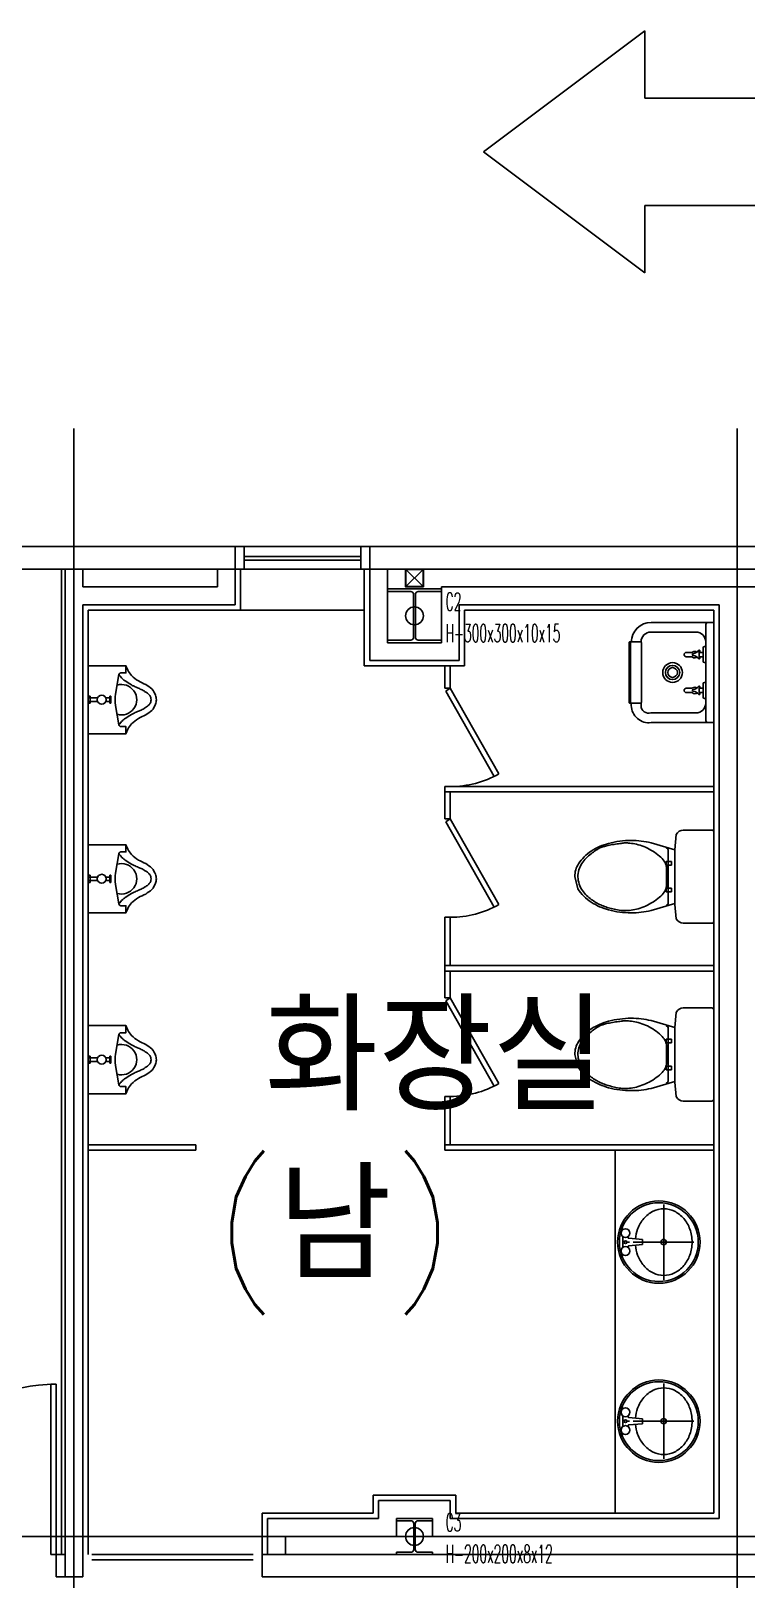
# Model space of a CAD drawing. Header units: millimetres. Extents: x 10462777 to 22643323, y 453826 to 1389191.
# Drawn here: x 11306491 to 11310481, y 610061 to 618705 of the extents above; entities that cross this region are included whole.
import ezdxf
from ezdxf.enums import TextEntityAlignment as Align

# ---------------------------------------------------------------- set-up
doc = ezdxf.new("R2010")
doc.units = ezdxf.units.MM
doc.header["$LTSCALE"] = 200
doc.header["$MEASUREMENT"] = 0
doc.layers.get('0').update_dxf_attribs({"linetype": 'CONTINUOUS'})
for name, color, linetype in [('CEN', 1, 'CONTINUOUS'), ('COL', 2, 'CONTINUOUS'), ('door', 4, 'CONTINUOUS'), ('EL', 9, 'CONTINUOUS'), ('FIN', 5, 'CONTINUOUS'), ('HAT', 5, 'CONTINUOUS'), ('panel', 4, 'CONTINUOUS'), ('PIPE', 4, 'CONTINUOUS'), ('TEXT', 7, 'CONTINUOUS'), ('TOI', 8, 'CONTINUOUS'), ('WAL', 3, 'CONTINUOUS'), ('win', 6, 'CONTINUOUS')]:
    doc.layers.add(name, color=color, linetype=linetype)
doc.layers.add('No_Print', color=153, linetype='CONTINUOUS', plot=False)
doc.styles.add('HY-WUL-M', font='txt.shx ', dxfattribs={"bigfont": ' whgtxt.shx'})
doc.styles.add('HYwulM', font='txt.shx ', dxfattribs={"bigfont": ' whgtxt.shx'})
doc.styles.add('HY울릉도L', font='txt.shx ', dxfattribs={"bigfont": ' whgtxt.shx'})

msp = doc.modelspace()

# ---------------------------------------------------------------- linework, layer by layer
for p, q in [((11309950.32522, 615348.93668), (11310201.32522, 615348.93668)), ((11309951.32522, 615402.93668), (11310301.32522, 615402.93668)), ((11310256.32522, 615385.93668), (11310256.32522, 615293.93668)), ((11310273.32522, 615402.93668), (11310301.32522, 615402.93668)), ((11309828.69714, 614957.57169), (11309828.69714, 615288.30167)), ((11309893.50625, 615293.30167), (11309833.69714, 615293.30167)), ((11309835.99063, 615293.30167), (11309835.99063, 615122.93668)), ((11309841.32522, 615292.93668), (11309841.32522, 615293.30167)), ((11309895.32522, 615293.93668), (11309895.32522, 615292.95907)), ((11309898.50625, 615288.30167), (11309898.50625, 615122.93668)), ((11310242.72335, 615260.66464), (11310242.72335, 615211.04988)), ((11310249.72335, 615267.66464), (11310256.32522, 615267.66464)), ((11310256.32522, 615293.93668), (11310256.32522, 614951.93668)), ((11310179.06949, 615235.10778), (11310148.2282, 615235.10778)), ((11310178.5592, 615210.76559), (11310148.2282, 615210.76559)), ((11310242.72335, 615235.10778), (11310220.44174, 615235.10778)), ((11310242.72335, 615210.76559), (11310221.22211, 615210.76559)), ((11310242.72335, 615185.20873), (11310242.72335, 615234.82348)), ((11310249.72335, 615178.20873), (11310256.32522, 615178.20873)), ((11309835.99063, 614952.57169), (11309835.99063, 615122.93668)), ((11309898.50625, 614957.57169), (11309898.50625, 615122.93668)), ((11310256.32522, 615122.93668), (11310256.32522, 614859.93668)), ((11310179.06949, 615035.10778), (11310148.2282, 615035.10778)), ((11310178.5592, 615010.76559), (11310148.2282, 615010.76559)), ((11310242.72335, 615035.10778), (11310220.44174, 615035.10778)), ((11310242.72335, 615010.76559), (11310221.22211, 615010.76559)), ((11310242.72335, 615060.66464), (11310242.72335, 615011.04988)), ((11310242.72335, 615034.82348), (11310242.72335, 615044.90092)), ((11310242.72335, 614985.20873), (11310242.72335, 615034.82348)), ((11310249.72335, 615067.66464), (11310256.32522, 615067.66464)), ((11309893.50625, 614952.57169), (11309833.69714, 614952.57169)), ((11309841.32522, 614937.9273), (11309841.32522, 614952.57169)), ((11309895.32522, 614936.9273), (11309895.32522, 614952.9143)), ((11310249.72335, 614978.20873), (11310256.32522, 614978.20873)), ((11310201.32522, 614896.93668), (11309950.32522, 614896.93668)), ((11310301.32522, 614842.93668), (11309951.32522, 614842.93668)), ((11310301.32522, 614842.93668), (11310273.32522, 614842.93668))]:
    msp.add_line(p, q)
at = {"color": 0}
for p, q in [((11306821.32522, 614990.88492), (11306811.32522, 614990.88492)), ((11306821.32522, 614950.88492), (11306821.32522, 614990.88492)), ((11306931.32522, 614990.88492), (11306936.32522, 614990.88492)), ((11306931.32522, 614950.88492), (11306931.32522, 614990.88492)), ((11306936.32522, 614990.88492), (11306936.32522, 614950.88492)), ((11306811.32522, 614980.88492), (11306863.41235, 614980.88492)), ((11306811.32522, 614960.88492), (11306863.41235, 614960.88492)), ((11306811.32522, 614950.88492), (11306821.32522, 614950.88492)), ((11306906.32522, 614960.88492), (11306931.32522, 614960.88492)), ((11306909.2381, 614980.88492), (11306931.32522, 614980.88492)), ((11306936.32522, 614950.88492), (11306931.32522, 614950.88492)), ((11310046.32522, 613832.95941), (11310046.32522, 614132.95941)), ((11310083.95562, 613832.70981), (11310084.38339, 614138.12826)), ((11310066.32522, 614067.95941), (11310036.32522, 614067.95941)), ((11310036.32522, 614067.95941), (11310036.32522, 614047.95941)), ((11310036.32522, 614047.95941), (11310066.32522, 614047.95941)), ((11310066.32522, 614047.95941), (11310066.32522, 614067.95941)), ((11306821.32522, 613990.88492), (11306811.32522, 613990.88492)), ((11306811.32522, 613980.88492), (11306863.41235, 613980.88492)), ((11306811.32522, 613960.88492), (11306863.41235, 613960.88492)), ((11306821.32522, 613950.88492), (11306821.32522, 613990.88492)), ((11306906.32522, 613960.88492), (11306931.32522, 613960.88492)), ((11306909.2381, 613980.88492), (11306931.32522, 613980.88492)), ((11306931.32522, 613990.88492), (11306936.32522, 613990.88492)), ((11306931.32522, 613950.88492), (11306931.32522, 613990.88492)), ((11306936.32522, 613990.88492), (11306936.32522, 613950.88492)), ((11306811.32522, 613950.88492), (11306821.32522, 613950.88492)), ((11306936.32522, 613950.88492), (11306931.32522, 613950.88492)), ((11310036.32522, 613917.95941), (11310036.32522, 613897.95941)), ((11310066.32522, 613917.95941), (11310036.32522, 613917.95941)), ((11310036.32522, 613897.95941), (11310066.32522, 613897.95941)), ((11310066.32522, 613897.95941), (11310066.32522, 613917.95941)), ((11310046.32522, 612839.95941), (11310046.32522, 613139.95941)), ((11310083.95562, 612839.70981), (11310084.38339, 613145.12826)), ((11310066.32522, 613074.95941), (11310036.32522, 613074.95941)), ((11310036.32522, 613074.95941), (11310036.32522, 613054.95941)), ((11310036.32522, 613054.95941), (11310066.32522, 613054.95941)), ((11310066.32522, 613054.95941), (11310066.32522, 613074.95941)), ((11306821.32522, 612980.88492), (11306811.32522, 612980.88492)), ((11306811.32522, 612970.88492), (11306863.41235, 612970.88492)), ((11306811.32522, 612950.88492), (11306863.41235, 612950.88492)), ((11306811.32522, 612940.88492), (11306821.32522, 612940.88492)), ((11306821.32522, 612940.88492), (11306821.32522, 612980.88492)), ((11306906.32522, 612950.88492), (11306931.32522, 612950.88492)), ((11306909.2381, 612970.88492), (11306931.32522, 612970.88492)), ((11306931.32522, 612980.88492), (11306936.32522, 612980.88492)), ((11306931.32522, 612940.88492), (11306931.32522, 612980.88492)), ((11306936.32522, 612940.88492), (11306931.32522, 612940.88492)), ((11306936.32522, 612980.88492), (11306936.32522, 612940.88492)), ((11310036.32522, 612924.95941), (11310036.32522, 612904.95941)), ((11310066.32522, 612924.95941), (11310036.32522, 612924.95941)), ((11310066.32522, 612904.95941), (11310066.32522, 612924.95941)), ((11310036.32522, 612904.95941), (11310066.32522, 612904.95941))]:
    msp.add_line(p, q, dxfattribs=at)
for points in [[(11306811.32522, 615160.88492), (11307021.32522, 615160.88492), (11307031.32522, 615135.88492, 0.0159624801), (11307051.32522, 615105.88492, 0.0464110053), (11307091.32522, 615075.88492, 0.0258997649), (11307131.32522, 615055.88492, -0.0271170056), (11307166.32522, 615030.88492, -0.0710216478), (11307186.32522, 614995.88492, -0.0485296054), (11307191.32522, 614970.88492, -0.0485296054), (11307186.32522, 614945.88492, -0.0710216478), (11307166.32522, 614910.88492, -0.0271170056), (11307131.32522, 614885.88492, 0.0258997649), (11307091.32522, 614865.88492, 0.0464110053), (11307051.32522, 614835.88492, 0.0159624801), (11307031.32522, 614805.88492), (11307021.32522, 614780.88492), (11306811.32522, 614780.88492)], [(11307021.32522, 614780.88492), (11307021.32522, 614820.88492), (11306991.32522, 614820.88492, -0.1989123674), (11306987.04522, 614822.65775, -0.08916632), (11306981.32522, 614830.88492), (11306963.68115, 614939.22311, -0.0808976037), (11306963.68115, 615002.54672), (11306981.32522, 615110.88492, -0.2268200684), (11306987.04522, 615119.11208, -0.0623150117), (11306991.32522, 615120.88492), (11307021.32522, 615120.88492), (11307021.32522, 615160.88492)], [(11306981.32522, 615110.88492, 0.0281141864), (11307003.01482, 615086.6087, 0.0536564856), (11307016.32522, 615075.88492, 0.0076397327), (11307052.8624, 615053.1963, 0.0214559418), (11307066.32522, 615045.88492, 0.0203937239), (11307091.29815, 615034.91709, -0.0253245024), (11307111.32522, 615025.88492, -0.0165259611), (11307122.03031, 615019.93384, -0.0119624603), (11307136.32522, 615010.88492, -0.0493227141), (11307145.14674, 615003.65105, -0.0331162469), (11307156.32522, 614990.88492, -0.1023559482), (11307159.56951, 614984.1512, -0.0567605507), (11307161.32522, 614970.88492)], [(11306981.32522, 614830.88492, -0.0281141864), (11307003.01482, 614855.16114, -0.0536564856), (11307016.32522, 614865.88492, -0.0076397327), (11307052.8624, 614888.57354, -0.0214559418), (11307066.32522, 614895.88492, -0.0203937239), (11307091.29815, 614906.85275, 0.0253245024), (11307111.32522, 614915.88492, 0.0165259611), (11307122.03031, 614921.836, 0.0119624603), (11307136.32522, 614930.88492, 0.0493227141), (11307145.14674, 614938.11878, 0.0331162469), (11307156.32522, 614950.88492, 0.1023559482), (11307159.56951, 614957.61863, 0.0567605507), (11307161.32522, 614970.88492)], [(11310083.95562, 614133.209), (11309951.7351, 614172.17926, 0.0576804472), (11309840.28987, 614185.0786, 0.0651217556), (11309714.81122, 614168.66622, 0.0779057808), (11309617.85895, 614125.87867, 0.1071770937), (11309546.9582, 614055.0834, 0.1441367949), (11309525.72505, 613982.95739), (11309542.29035, 613915.49229, 0.1071770937), (11309617.85895, 613840.03611, 0.0779057808), (11309714.81122, 613797.24856, 0.0651217556), (11309840.28987, 613780.83618, 0.057644994), (11309951.66796, 613793.71977), (11310083.95562, 613832.70981), (11310084.38339, 613827.79055), (11310091.32522, 613747.95941, 0.2867962264), (11310131.32522, 613722.95941), (11310291.32522, 613722.95941, 0.4142135624), (11310301.32522, 613732.95941), (11310301.32522, 614232.95941, 0.4142135624), (11310291.32522, 614242.95941), (11310131.32522, 614242.95941, 0.2867962264), (11310091.32522, 614217.95941), (11310083.95187, 614133.16579)], [(11306811.32522, 614160.88492), (11307021.32522, 614160.88492), (11307031.32522, 614135.88492, 0.0159624801), (11307051.32522, 614105.88492, 0.0464110053), (11307091.32522, 614075.88492, 0.0258997649), (11307131.32522, 614055.88492, -0.0271170056), (11307166.32522, 614030.88492, -0.0710216478), (11307186.32522, 613995.88492, -0.0485296054), (11307191.32522, 613970.88492, -0.0485296054), (11307186.32522, 613945.88492, -0.0710216478), (11307166.32522, 613910.88492, -0.0271170056), (11307131.32522, 613885.88492, 0.0258997649), (11307091.32522, 613865.88492, 0.0464110053), (11307051.32522, 613835.88492, 0.0159624801), (11307031.32522, 613805.88492), (11307021.32522, 613780.88492), (11306811.32522, 613780.88492)], [(11307021.32522, 613780.88492), (11307021.32522, 613820.88492), (11306991.32522, 613820.88492, -0.1989123674), (11306987.04522, 613822.65775, -0.08916632), (11306981.32522, 613830.88492), (11306963.68115, 613939.22311, -0.0808976037), (11306963.68115, 614002.54672), (11306981.32522, 614110.88492, -0.2268200684), (11306987.04522, 614119.11208, -0.0623150117), (11306991.32522, 614120.88492), (11307021.32522, 614120.88492), (11307021.32522, 614160.88492)], [(11306981.32522, 614110.88492, 0.0281141864), (11307003.01482, 614086.6087, 0.0536564856), (11307016.32522, 614075.88492, 0.0076397327), (11307052.8624, 614053.1963, 0.0214559418), (11307066.32522, 614045.88492, 0.0203937239), (11307091.29815, 614034.91709, -0.0253245024), (11307111.32522, 614025.88492, -0.0165259611), (11307122.03031, 614019.93384, -0.0119624603), (11307136.32522, 614010.88492, -0.0493227141), (11307145.14674, 614003.65105, -0.0331162469), (11307156.32522, 613990.88492, -0.1023559482), (11307159.56951, 613984.1512, -0.0567605507), (11307161.32522, 613970.88492)], [(11306981.32522, 613830.88492, -0.0281141864), (11307003.01482, 613855.16114, -0.0536564856), (11307016.32522, 613865.88492, -0.0076397327), (11307052.8624, 613888.57354, -0.0214559418), (11307066.32522, 613895.88492, -0.0203937239), (11307091.29815, 613906.85275, 0.0253245024), (11307111.32522, 613915.88492, 0.0165259611), (11307122.03031, 613921.836, 0.0119624603), (11307136.32522, 613930.88492, 0.0493227141), (11307145.14674, 613938.11878, 0.0331162469), (11307156.32522, 613950.88492, 0.1023559482), (11307159.56951, 613957.61863, 0.0567605507), (11307161.32522, 613970.88492)], [(11310083.95562, 613140.209), (11309951.7351, 613179.17926, 0.0576804472), (11309840.28987, 613192.0786, 0.0651217556), (11309714.81122, 613175.66622, 0.0779057808), (11309617.85895, 613132.87867, 0.1071770937), (11309546.9582, 613062.0834, 0.1441367949), (11309525.72505, 612989.95739), (11309542.29035, 612922.49229, 0.1071770937), (11309617.85895, 612847.03611, 0.0779057808), (11309714.81122, 612804.24856, 0.0651217556), (11309840.28987, 612787.83618, 0.057644994), (11309951.66796, 612800.71977), (11310083.95562, 612839.70981), (11310084.38339, 612834.79055), (11310091.32522, 612754.95941, 0.2867962264), (11310131.32522, 612729.95941), (11310291.32522, 612729.95941, 0.4142135624), (11310301.32522, 612739.95941), (11310301.32522, 613239.95941, 0.4142135624), (11310291.32522, 613249.95941), (11310131.32522, 613249.95941, 0.2867962264), (11310091.32522, 613224.95941), (11310083.95187, 613140.16579)], [(11306811.32522, 613150.88492), (11307021.32522, 613150.88492), (11307031.32522, 613125.88492, 0.0159624801), (11307051.32522, 613095.88492, 0.0464110053), (11307091.32522, 613065.88492, 0.0258997649), (11307131.32522, 613045.88492, -0.0271170056), (11307166.32522, 613020.88492, -0.0710216478), (11307186.32522, 612985.88492, -0.0485296054), (11307191.32522, 612960.88492, -0.0485296054), (11307186.32522, 612935.88492, -0.0710216478), (11307166.32522, 612900.88492, -0.0271170056), (11307131.32522, 612875.88492, 0.0258997649), (11307091.32522, 612855.88492, 0.0464110053), (11307051.32522, 612825.88492, 0.0159624801), (11307031.32522, 612795.88492), (11307021.32522, 612770.88492), (11306811.32522, 612770.88492)], [(11307021.32522, 612770.88492), (11307021.32522, 612810.88492), (11306991.32522, 612810.88492, -0.1989123674), (11306987.04522, 612812.65775, -0.08916632), (11306981.32522, 612820.88492), (11306963.68115, 612929.22311, -0.0808976037), (11306963.68115, 612992.54672), (11306981.32522, 613100.88492, -0.2268200684), (11306987.04522, 613109.11208, -0.0623150117), (11306991.32522, 613110.88492), (11307021.32522, 613110.88492), (11307021.32522, 613150.88492)], [(11306981.32522, 613100.88492, 0.0281141864), (11307003.01482, 613076.6087, 0.0536564856), (11307016.32522, 613065.88492, 0.0076397327), (11307052.8624, 613043.1963, 0.0214559418), (11307066.32522, 613035.88492, 0.0203937239), (11307091.29815, 613024.91709, -0.0253245024), (11307111.32522, 613015.88492, -0.0165259611), (11307122.03031, 613009.93384, -0.0119624603), (11307136.32522, 613000.88492, -0.0493227141), (11307145.14674, 612993.65105, -0.0331162469), (11307156.32522, 612980.88492, -0.1023559482), (11307159.56951, 612974.1512, -0.0567605507), (11307161.32522, 612960.88492)], [(11306981.32522, 612820.88492, -0.0281141864), (11307003.01482, 612845.16114, -0.0536564856), (11307016.32522, 612855.88492, -0.0076397327), (11307052.8624, 612878.57354, -0.0214559418), (11307066.32522, 612885.88492, -0.0203937239), (11307091.29815, 612896.85275, 0.0253245024), (11307111.32522, 612905.88492, 0.0165259611), (11307122.03031, 612911.836, 0.0119624603), (11307136.32522, 612920.88492, 0.0493227141), (11307145.14674, 612928.11878, 0.0331162469), (11307156.32522, 612940.88492, 0.1023559482), (11307159.56951, 612947.61863, 0.0567605507), (11307161.32522, 612960.88492)]]:
    msp.add_lwpolyline(points, format="xyb", dxfattribs=at)
for points in [[(11310025.01432, 614069.82007), (11310019.71656, 614076.70902), (11310013.37135, 614083.78804), (11310006.11349, 614090.96964), (11309998.0778, 614098.16632), (11309989.39908, 614105.29059), (11309980.21217, 614112.25496), (11309970.65186, 614118.97193), (11309960.85298, 614125.35401), (11309950.93115, 614131.32766), (11309940.92532, 614136.87511), (11309930.85523, 614141.99254), (11309920.74065, 614146.67613), (11309910.60133, 614150.92207), (11309900.45703, 614154.72652), (11309890.3275, 614158.08567), (11309880.2325, 614160.99571), (11309870.21369, 614163.45979), (11309860.40034, 614165.50904), (11309850.94365, 614167.18155), (11309841.9948, 614168.51543), (11309833.70496, 614169.54878), (11309826.22532, 614170.31971), (11309819.70707, 614170.86631), (11309814.30138, 614171.22668), (11309810.08157, 614171.43357), (11309806.80944, 614171.49826), (11309804.16892, 614171.42667), (11309801.84395, 614171.22474), (11309799.51847, 614170.89838), (11309796.87639, 614170.45351), (11309793.60167, 614169.89607), (11309789.37822, 614169.23197), (11309783.97659, 614168.46604), (11309777.51374, 614167.59867), (11309770.19324, 614166.62919), (11309762.21867, 614165.55689), (11309753.79359, 614164.38107), (11309745.12157, 614163.10104), (11309736.40619, 614161.71611), (11309727.85101, 614160.22558), (11309719.6362, 614158.63604), (11309711.84832, 614156.98325), (11309704.55052, 614155.31025), (11309697.80597, 614153.66009), (11309691.67781, 614152.0758), (11309686.2292, 614150.60044), (11309681.52329, 614149.27705), (11309677.62325, 614148.14867), (11309674.54717, 614147.23629), (11309672.13296, 614146.4727), (11309670.17346, 614145.76862), (11309668.46153, 614145.03478), (11309666.79002, 614144.18191), (11309664.95179, 614143.12075), (11309662.73967, 614141.76202), (11309659.94653, 614140.01645), (11309656.41341, 614137.81172), (11309652.17422, 614135.14337), (11309647.31105, 614132.02388), (11309641.90599, 614128.46573), (11309636.04116, 614124.48141), (11309629.79863, 614120.0834), (11309623.26052, 614115.28419), (11309616.50892, 614110.09626), (11309609.62587, 614104.53098), (11309602.69312, 614098.59524), (11309595.79237, 614092.29482), (11309589.00533, 614085.63551), (11309582.41367, 614078.62307), (11309576.09911, 614071.26328), (11309570.14333, 614063.56192), (11309564.62803, 614055.52476), (11309559.62876, 614047.16096), (11309555.19649, 614038.49313), (11309551.37603, 614029.54727), (11309548.21219, 614020.34935), (11309545.74979, 614010.92538), (11309544.03365, 614001.30133), (11309543.10859, 613991.50321), (11309543.01941, 613981.557), (11309543.79242, 613971.49963), (11309545.37983, 613961.41186), (11309547.71536, 613951.38537), (11309550.7327, 613941.51185), (11309554.36555, 613931.88299), (11309558.54762, 613922.5905), (11309563.21261, 613913.72605), (11309568.29422, 613905.38134), (11309573.72924, 613897.62447), (11309579.4668, 613890.42919), (11309585.4591, 613883.74566), (11309591.65836, 613877.52402), (11309598.01679, 613871.71445), (11309604.4866, 613866.26709), (11309611.01999, 613861.1321), (11309617.56919, 613856.25963), (11309624.09727, 613851.60793), (11309630.61083, 613847.16748), (11309637.12734, 613842.93686), (11309643.66428, 613838.91465), (11309650.23912, 613835.09942), (11309656.86932, 613831.48974), (11309663.57237, 613828.08419), (11309670.36573, 613824.88134), (11309677.26649, 613821.87666), (11309684.29019, 613819.05323), (11309691.45199, 613816.39101), (11309698.76705, 613813.86996), (11309706.25052, 613811.47006), (11309713.91757, 613809.17127), (11309721.78334, 613806.95357), (11309729.86299, 613804.79691), (11309738.16657, 613802.69256), (11309746.68361, 613800.67695), (11309755.39854, 613798.79781), (11309764.29578, 613797.10288), (11309773.35974, 613795.63986), (11309782.57486, 613794.4565), (11309791.92555, 613793.60052), (11309801.39623, 613793.11965), (11309810.9726, 613793.05287), (11309820.64538, 613793.40417), (11309830.40658, 613794.16879), (11309840.2482, 613795.34199), (11309850.16223, 613796.919), (11309860.14069, 613798.89507), (11309870.17556, 613801.26546), (11309880.25885, 613804.02539), (11309890.38094, 613807.17171), (11309900.52578, 613810.70757), (11309910.67566, 613814.63775), (11309920.81292, 613818.96699), (11309930.91987, 613823.70004), (11309940.97882, 613828.84167), (11309950.9721, 613834.39662), (11309960.88202, 613840.36965), (11309970.67132, 613846.75033), (11309980.22442, 613853.46747), (11309989.40618, 613860.43469), (11309998.08143, 613867.56562), (11310006.11502, 613874.77387), (11310013.3718, 613881.97308), (11310019.71662, 613889.07686), (11310025.01432, 613895.99885), (11310029.1769, 613902.68276), (11310032.305, 613909.19273), (11310034.54639, 613915.62302), (11310036.04886, 613922.06788), (11310036.9602, 613928.62154), (11310037.42818, 613935.37825), (11310037.60059, 613942.43226), (11310037.62522, 613949.87782), (11310037.62522, 613957.77303), (11310037.62522, 613966.03141), (11310037.62522, 613974.53034), (11310037.62522, 613983.14719), (11310037.62522, 613991.75936), (11310037.62522, 614000.24421), (11310037.62522, 614008.47913), (11310037.62522, 614016.34149), (11310037.60059, 614023.74521), (11310037.42818, 614030.75035), (11310036.9602, 614037.45349), (11310036.04886, 614043.95124), (11310034.54639, 614050.34017), (11310032.305, 614056.7169), (11310029.1769, 614063.178)], [(11310025.01432, 613076.82007), (11310019.71656, 613083.70902), (11310013.37135, 613090.78804), (11310006.11349, 613097.96964), (11309998.0778, 613105.16632), (11309989.39908, 613112.29059), (11309980.21217, 613119.25496), (11309970.65186, 613125.97193), (11309960.85298, 613132.35401), (11309950.93115, 613138.32766), (11309940.92532, 613143.87511), (11309930.85523, 613148.99254), (11309920.74065, 613153.67613), (11309910.60133, 613157.92207), (11309900.45703, 613161.72652), (11309890.3275, 613165.08567), (11309880.2325, 613167.99571), (11309870.21369, 613170.45979), (11309860.40034, 613172.50904), (11309850.94365, 613174.18155), (11309841.9948, 613175.51543), (11309833.70496, 613176.54878), (11309826.22532, 613177.31971), (11309819.70707, 613177.86631), (11309814.30138, 613178.22668), (11309810.08157, 613178.43357), (11309806.80944, 613178.49826), (11309804.16892, 613178.42667), (11309801.84395, 613178.22474), (11309799.51847, 613177.89838), (11309796.87639, 613177.45351), (11309793.60167, 613176.89607), (11309789.37822, 613176.23197), (11309783.97659, 613175.46604), (11309777.51374, 613174.59867), (11309770.19324, 613173.62919), (11309762.21867, 613172.55689), (11309753.79359, 613171.38107), (11309745.12157, 613170.10104), (11309736.40619, 613168.71611), (11309727.85101, 613167.22558), (11309719.6362, 613165.63604), (11309711.84832, 613163.98325), (11309704.55052, 613162.31025), (11309697.80597, 613160.66009), (11309691.67781, 613159.0758), (11309686.2292, 613157.60044), (11309681.52329, 613156.27705), (11309677.62325, 613155.14867), (11309674.54717, 613154.23629), (11309672.13296, 613153.4727), (11309670.17346, 613152.76862), (11309668.46153, 613152.03478), (11309666.79002, 613151.18191), (11309664.95179, 613150.12075), (11309662.73967, 613148.76202), (11309659.94653, 613147.01645), (11309656.41341, 613144.81172), (11309652.17422, 613142.14337), (11309647.31105, 613139.02388), (11309641.90599, 613135.46573), (11309636.04116, 613131.48141), (11309629.79863, 613127.0834), (11309623.26052, 613122.28419), (11309616.50892, 613117.09626), (11309609.62587, 613111.53098), (11309602.69312, 613105.59524), (11309595.79237, 613099.29482), (11309589.00533, 613092.63551), (11309582.41367, 613085.62307), (11309576.09911, 613078.26328), (11309570.14333, 613070.56192), (11309564.62803, 613062.52476), (11309559.62876, 613054.16096), (11309555.19649, 613045.49313), (11309551.37603, 613036.54727), (11309548.21219, 613027.34935), (11309545.74979, 613017.92538), (11309544.03365, 613008.30133), (11309543.10859, 612998.50321), (11309543.01941, 612988.557), (11309543.79242, 612978.49963), (11309545.37983, 612968.41186), (11309547.71536, 612958.38537), (11309550.7327, 612948.51185), (11309554.36555, 612938.88299), (11309558.54762, 612929.5905), (11309563.21261, 612920.72605), (11309568.29422, 612912.38134), (11309573.72924, 612904.62447), (11309579.4668, 612897.42919), (11309585.4591, 612890.74566), (11309591.65836, 612884.52402), (11309598.01679, 612878.71445), (11309604.4866, 612873.26709), (11309611.01999, 612868.1321), (11309617.56919, 612863.25963), (11309624.09727, 612858.60793), (11309630.61083, 612854.16748), (11309637.12734, 612849.93686), (11309643.66428, 612845.91465), (11309650.23912, 612842.09942), (11309656.86932, 612838.48974), (11309663.57237, 612835.08419), (11309670.36573, 612831.88134), (11309677.26649, 612828.87666), (11309684.29019, 612826.05323), (11309691.45199, 612823.39101), (11309698.76705, 612820.86996), (11309706.25052, 612818.47006), (11309713.91757, 612816.17127), (11309721.78334, 612813.95357), (11309729.86299, 612811.79691), (11309738.16657, 612809.69256), (11309746.68361, 612807.67695), (11309755.39854, 612805.79781), (11309764.29578, 612804.10288), (11309773.35974, 612802.63986), (11309782.57486, 612801.4565), (11309791.92555, 612800.60052), (11309801.39623, 612800.11965), (11309810.9726, 612800.05287), (11309820.64538, 612800.40417), (11309830.40658, 612801.16879), (11309840.2482, 612802.34199), (11309850.16223, 612803.919), (11309860.14069, 612805.89507), (11309870.17556, 612808.26546), (11309880.25885, 612811.02539), (11309890.38094, 612814.17171), (11309900.52578, 612817.70757), (11309910.67566, 612821.63775), (11309920.81292, 612825.96699), (11309930.91987, 612830.70004), (11309940.97882, 612835.84167), (11309950.9721, 612841.39662), (11309960.88202, 612847.36965), (11309970.67132, 612853.75033), (11309980.22442, 612860.46747), (11309989.40618, 612867.43469), (11309998.08143, 612874.56562), (11310006.11502, 612881.77387), (11310013.3718, 612888.97308), (11310019.71662, 612896.07686), (11310025.01432, 612902.99885), (11310029.1769, 612909.68276), (11310032.305, 612916.19273), (11310034.54639, 612922.62302), (11310036.04886, 612929.06788), (11310036.9602, 612935.62154), (11310037.42818, 612942.37825), (11310037.60059, 612949.43226), (11310037.62522, 612956.87782), (11310037.62522, 612964.77303), (11310037.62522, 612973.03141), (11310037.62522, 612981.53034), (11310037.62522, 612990.14719), (11310037.62522, 612998.75936), (11310037.62522, 613007.24421), (11310037.62522, 613015.47913), (11310037.62522, 613023.34149), (11310037.60059, 613030.74521), (11310037.42818, 613037.75035), (11310036.9602, 613044.45349), (11310036.04886, 613050.95124), (11310034.54639, 613057.34017), (11310032.305, 613063.7169), (11310029.1769, 613070.178)]]:
    msp.add_lwpolyline(points, close=True, dxfattribs=at)
for points in [[(11310084.38339, 614138.12826), (11310083.95562, 614133.209)], [(11310084.38339, 613145.12826), (11310083.95562, 613140.209)]]:
    msp.add_lwpolyline(points, dxfattribs=at)
for radius in [55, 40, 27.14569]:
    msp.add_circle((11310071.32522, 615122.93668), radius)
for centre in [(11306886.32522, 614970.88492), (11306886.32522, 613970.88492), (11306886.32522, 612960.88492)]:
    msp.add_circle(centre, 25, dxfattribs=at)
for centre, radius, start, end in [((11309951.32522, 615292.93668), 110, 90, 180), ((11309950.32522, 615293.93668), 55, 90, 180), ((11310201.32522, 615293.93668), 55, 0, 90), ((11310273.32522, 615385.93668), 17, 90, 180), ((11309833.69714, 615288.30167), 5, 90, 180), ((11309893.50625, 615288.30167), 5, 0, 90), ((11310249.72335, 615260.66464), 7, 90, 180), ((11310148.2282, 615222.93668), 12.17109, 90, 270), ((11310178.5592, 615203.76559), 7, 48.732059226, 90), ((11310179.06949, 615242.10778), 7, 270, 309.742934991), ((11310186.72684, 615222.96758), 4.92589, 89.92271105, 269.92271105), ((11310195.19115, 615222.71872), 18.21593, 228.732059226, 314.736940169), ((11310195.19115, 615222.71872), 18.21593, 48.661936219, 129.742934991), ((11310180.46186, 615170.34836), 48.1022, 39.436036695, 82.52434677), ((11310179.03874, 615275.37623), 48.1022, 279.204951795, 321.319886864), ((11310219.65287, 615243.8462), 3.39665, 334.402475727, 154.402475727), ((11310220.65778, 615202.54989), 3.46147, 208.397525059, 28.397525059), ((11310267.34333, 615224.42775), 48.1022, 158.087920038, 204.872281378), ((11310249.72335, 615185.20873), 7, 180, 270), ((11310148.2282, 615022.93668), 12.17109, 90, 270), ((11310178.5592, 615003.76559), 7, 48.732059226, 90), ((11310179.06949, 615042.10778), 7, 270, 309.742934991), ((11310186.72684, 615022.96758), 4.92589, 89.92271105, 269.92271105), ((11310195.19115, 615022.71872), 18.21593, 228.732059226, 314.736940169), ((11310195.19115, 615022.71872), 18.21593, 48.661936219, 129.742934991), ((11310180.46186, 614970.34836), 48.1022, 39.436036695, 82.52434677), ((11310179.03874, 615075.37623), 48.1022, 279.204951795, 321.319886864), ((11310219.65287, 615043.8462), 3.39665, 334.402475727, 154.402475727), ((11310220.65778, 615002.54989), 3.46147, 208.397525059, 28.397525059), ((11310267.34333, 615024.42775), 48.1022, 158.087920038, 204.872281378), ((11310249.72335, 615060.66464), 7, 90, 180), ((11309833.69714, 614957.57169), 5, 180, 270), ((11309939.36005, 614940.26671), 98.06274, 181.366993798, 277.008436178), ((11309893.50625, 614957.57169), 5, 270, 0), ((11309939.19015, 614939.43905), 43.93678, 183.277228093, 284.680809589), ((11310201.32522, 614951.93668), 55, 270, 0), ((11310249.72335, 614985.20873), 7, 180, 270), ((11310273.32522, 614859.93668), 17, 180, 270)]:
    msp.add_arc(centre, radius, start, end)
for centre, radius, start, end in [((11306996.32522, 614970.88492), 85, 253.214447937, 106.785552063), ((11310034.51762, 614131.1518), 11.94517, 8.703744295, 81.296255739), ((11306996.32522, 613970.88492), 85, 253.214447937, 106.785552063), ((11310034.51762, 613834.76702), 11.94517, 278.703744261, 351.296255705), ((11310034.51762, 613138.1518), 11.94517, 8.703744295, 81.296255739), ((11306996.32522, 612960.88492), 85, 253.214447937, 106.785552063), ((11310034.51762, 612841.76702), 11.94517, 278.703744261, 351.296255705)]:
    msp.add_arc(centre, radius, start, end, dxfattribs=at)
at = {"layer": 'CEN', "ltscale": 5}
for p, q in [((11306731.32522, 609298.38492), (11306731.32522, 616486.03794)), ((11310431.32522, 609298.38492), (11310431.32522, 616486.03794))]:
    msp.add_line(p, q, dxfattribs=at)
at = {"layer": 'CEN'}
msp.add_line((11281132.30278, 610298.38492), (11314489.9774, 610298.38492), dxfattribs=at)
at = {"layer": 'COL'}
for points in [[(11308626.32522, 615320.38492, -0.4142135624), (11308610.32522, 615304.38492), (11308481.32522, 615304.38492), (11308481.32522, 615289.38492), (11308781.32522, 615289.38492), (11308781.32522, 615304.38492), (11308652.32522, 615304.38492, -0.4142135624), (11308636.32522, 615320.38492), (11308636.32522, 615558.38492, -0.4142135624), (11308652.32522, 615574.38492), (11308781.32522, 615574.38492), (11308781.32522, 615589.38492), (11308481.32522, 615589.38492), (11308481.32522, 615574.38492), (11308610.32522, 615574.38492, -0.4142135624), (11308626.32522, 615558.38492)], [(11308627.32522, 610226.38492, -0.4142135624), (11308611.32522, 610210.38492), (11308531.32522, 610210.38492), (11308531.32522, 610198.38492), (11308731.32522, 610198.38492), (11308731.32522, 610210.38492), (11308651.32522, 610210.38492, -0.4142135624), (11308635.32522, 610226.38492), (11308635.32522, 610370.38492, -0.4142135624), (11308651.32522, 610386.38492), (11308731.32522, 610386.38492), (11308731.32522, 610398.38492), (11308531.32522, 610398.38492), (11308531.32522, 610386.38492), (11308611.32522, 610386.38492, -0.4142135624), (11308627.32522, 610370.38492)]]:
    msp.add_lwpolyline(points, format="xyb", close=True, dxfattribs=at)
at = {"layer": 'door'}
for p, q in [((11306601.32522, 611148.38492), (11306631.32522, 611148.38492)), ((11306601.32522, 610198.38492), (11306601.32522, 611148.38492)), ((11306631.32522, 611148.38492), (11306631.32522, 610198.38492)), ((11306631.32522, 610198.38492), (11306601.32522, 610198.38492))]:
    msp.add_line(p, q, dxfattribs=at)
at = {"layer": 'door', "linetype": 'Continuous'}
for p, q in [((11306631.32522, 610073.38492), (11306631.32522, 610198.38492)), ((11306631.32522, 610198.38492), (11306681.32522, 610198.38492)), ((11306681.32522, 610198.38492), (11306681.32522, 610073.38492)), ((11306831.32522, 610198.38492), (11306861.32522, 610198.38492)), ((11306681.32522, 610073.38492), (11306631.32522, 610073.38492))]:
    msp.add_line(p, q, dxfattribs=at)
at = {"layer": 'door'}
msp.add_arc((11306631.32522, 610198.38492), 950, 90, 180, dxfattribs=at)
at = {"layer": 'EL'}
for p, q in [((11307661.32522, 615470.88492), (11308351.32522, 615470.88492)), ((11306831.32522, 610198.38492), (11307731.32522, 610198.38492)), ((11306831.32522, 610168.38492), (11307731.32522, 610168.38492))]:
    msp.add_line(p, q, dxfattribs=at)
at = {"layer": 'FIN'}
for p, q in [((11306661.32522, 610198.38492), (11306661.32522, 615700.88492)), ((11307661.32522, 615700.88492), (11307661.32522, 615470.88492)), ((11308351.32522, 615159.38492), (11308351.32522, 615700.88492)), ((11306811.32522, 615470.88492), (11307661.32522, 615470.88492)), ((11306811.32522, 610198.38492), (11306811.32522, 615470.88492)), ((11308911.32522, 615470.88492), (11310301.32522, 615470.88492)), ((11308911.32522, 615159.38492), (11308911.32522, 615470.88492)), ((11310301.32522, 610428.38492), (11310301.32522, 615470.88492)), ((11308351.32522, 615159.38492), (11308911.32522, 615159.38492)), ((11308401.32522, 610528.38492), (11308401.32522, 610428.38492)), ((11308401.32522, 610528.38492), (11308861.32522, 610528.38492)), ((11308861.32522, 610528.38492), (11308861.32522, 610428.38492)), ((11308401.32522, 610428.38492), (11307781.32522, 610428.38492)), ((11307781.32522, 610198.38492), (11307781.32522, 610428.38492)), ((11310301.32522, 610428.38492), (11308861.32522, 610428.38492))]:
    msp.add_line(p, q, dxfattribs=at)
at = {"layer": 'HAT', "ltscale": 10}
for p, q in [((11309015.9774, 618030.43668), (11309915.9774, 618705.43668)), ((11309915.9774, 618705.43668), (11309915.9774, 618330.43668)), ((11309915.9774, 618330.43668), (11311715.9774, 618330.43668)), ((11309915.9774, 617355.43668), (11309015.9774, 618030.43668)), ((11311715.9774, 617730.43668), (11309915.9774, 617730.43668)), ((11309915.9774, 617730.43668), (11309915.9774, 617355.43668))]:
    msp.add_line(p, q, dxfattribs=at)
at = {"layer": 'No_Print'}
for centre in [(11308631.32522, 615439.38492), (11308631.32522, 610298.38492)]:
    msp.add_circle(centre, 50, dxfattribs=at)
at = {"layer": 'panel'}
for p, q in [((11306381.32522, 615825.88492), (11307631.32522, 615825.88492)), ((11307631.32522, 615825.88492), (11307631.32522, 615700.88492)), ((11308381.32522, 615825.88492), (11312131.32522, 615825.88492)), ((11308381.32522, 615825.88492), (11308381.32522, 615700.88492)), ((11306381.32522, 615700.88492), (11307631.32522, 615700.88492)), ((11308381.32522, 615700.88492), (11312131.32522, 615700.88492)), ((11311931.32522, 610198.38492), (11307781.32522, 610198.38492)), ((11307781.32522, 610198.38492), (11307781.32522, 610073.38492)), ((11311931.32522, 610073.38492), (11307781.32522, 610073.38492))]:
    msp.add_line(p, q, dxfattribs=at)
at = {"layer": 'PIPE'}
for p, q in [((11308583.62522, 615603.18492), (11308679.02522, 615698.58492)), ((11308679.02522, 615603.18492), (11308583.62522, 615698.58492))]:
    msp.add_line(p, q, dxfattribs=at)
for points in [[(11308681.32522, 615600.88492), (11308681.32522, 615700.88492), (11308581.32522, 615700.88492), (11308581.32522, 615600.88492)], [(11308679.02522, 615603.18492), (11308679.02522, 615698.58492), (11308583.62522, 615698.58492), (11308583.62522, 615603.18492)]]:
    msp.add_lwpolyline(points, close=True, dxfattribs=at)
at = {"layer": 'TOI'}
for p, q in [((11308831.32522, 615159.38492), (11308801.32522, 615159.38492)), ((11308801.32522, 615159.38492), (11308801.32522, 615035.88492)), ((11308831.32522, 615035.88492), (11308831.32522, 615159.38492)), ((11308801.32522, 615035.88492), (11308831.32522, 615035.88492)), ((11308831.32522, 615035.88492), (11308806.15122, 615019.45503)), ((11308806.15122, 615019.45503), (11309075.83983, 614542.31364)), ((11309101.95672, 614557.07536), (11308831.32522, 615035.88492)), ((11310301.32522, 614485.88492), (11308801.32522, 614485.88492)), ((11308801.32522, 614485.88492), (11308801.32522, 614455.88492)), ((11310301.32522, 614455.88492), (11310301.32522, 614485.88492)), ((11308801.32522, 614455.88492), (11310301.32522, 614455.88492)), ((11308831.32522, 614455.88492), (11308801.32522, 614455.88492)), ((11308801.32522, 614455.88492), (11308801.32522, 614305.88492)), ((11308831.32522, 614305.88492), (11308831.32522, 614455.88492)), ((11308801.32522, 614305.88492), (11308831.32522, 614305.88492)), ((11308831.32522, 614305.88492), (11308806.15122, 614289.45503)), ((11309101.95672, 613827.07536), (11308831.32522, 614305.88492)), ((11308806.15122, 614289.45503), (11309075.83983, 613812.31364)), ((11308831.32522, 613755.88492), (11308801.32522, 613755.88492)), ((11308801.32522, 613755.88492), (11308801.32522, 613485.88492)), ((11308831.32522, 613485.88492), (11308831.32522, 613755.88492)), ((11310301.32522, 613485.88492), (11308801.32522, 613485.88492)), ((11308801.32522, 613485.88492), (11308801.32522, 613455.88492)), ((11310301.32522, 613485.88492), (11308801.32522, 613485.88492)), ((11308801.32522, 613485.88492), (11308801.32522, 613455.88492)), ((11308801.32522, 613485.88492), (11308831.32522, 613485.88492)), ((11308831.32522, 613455.88492), (11308801.32522, 613455.88492)), ((11308801.32522, 613455.88492), (11308801.32522, 613305.88492)), ((11308831.32522, 613455.88492), (11308801.32522, 613455.88492)), ((11308801.32522, 613455.88492), (11308801.32522, 613305.88492)), ((11308801.32522, 613455.88492), (11310301.32522, 613455.88492)), ((11308801.32522, 613455.88492), (11310301.32522, 613455.88492)), ((11308831.32522, 613305.88492), (11308831.32522, 613455.88492)), ((11308831.32522, 613305.88492), (11308831.32522, 613455.88492)), ((11310301.32522, 613455.88492), (11310301.32522, 613485.88492)), ((11310301.32522, 613455.88492), (11310301.32522, 613485.88492)), ((11308801.32522, 613305.88492), (11308831.32522, 613305.88492)), ((11308801.32522, 613305.88492), (11308831.32522, 613305.88492)), ((11308831.32522, 613305.88492), (11308806.15122, 613289.45503)), ((11308806.15122, 613289.45503), (11309075.83983, 612812.31364)), ((11309101.95672, 612827.07536), (11308831.32522, 613305.88492)), ((11308831.32522, 612755.88492), (11308801.32522, 612755.88492)), ((11308801.32522, 612755.88492), (11308801.32522, 612485.88492)), ((11308831.32522, 612485.88492), (11308831.32522, 612755.88492)), ((11307411.32522, 612485.88492), (11306811.32522, 612485.88492)), ((11306811.32522, 612485.88492), (11306811.32522, 612455.88492)), ((11307411.32522, 612455.88492), (11307411.32522, 612485.88492)), ((11310301.32522, 612485.88492), (11308801.32522, 612485.88492)), ((11308801.32522, 612485.88492), (11308801.32522, 612455.88492)), ((11308801.32522, 612485.88492), (11308831.32522, 612485.88492)), ((11310301.32522, 612455.88492), (11310301.32522, 612485.88492)), ((11306811.32522, 612455.88492), (11307411.32522, 612455.88492)), ((11308801.32522, 612455.88492), (11310301.32522, 612455.88492)), ((11309751.32522, 612455.88492), (11309751.32522, 610428.38492)), ((11310301.32522, 612455.88492), (11309751.32522, 612455.88492)), ((11310301.32522, 610428.38492), (11310301.32522, 612455.88492)), ((11310022.30781, 611732.13492), (11310022.30781, 612152.13492)), ((11309794.80781, 611912.84723), (11309794.80781, 611971.4226)), ((11309822.80781, 611968.32913), (11309822.80781, 611971.4226)), ((11309830.80781, 611942.13492), (11309810.80781, 611942.13492)), ((11309822.80781, 611912.84723), (11309822.80781, 611915.9407)), ((11309903.80781, 611956.13492), (11309827.33806, 611963.35125)), ((11309827.33806, 611920.91859), (11309903.80781, 611928.13492)), ((11310190.80781, 611942.13492), (11309850.80781, 611942.13492)), ((11309903.80781, 611928.13492), (11309903.80781, 611956.13492)), ((11310022.30781, 610732.13492), (11310022.30781, 611152.13492)), ((11309794.80781, 610912.84723), (11309794.80781, 610971.4226)), ((11309830.80781, 610942.13492), (11309810.80781, 610942.13492)), ((11309822.80781, 610968.32913), (11309822.80781, 610971.4226)), ((11309903.80781, 610956.13492), (11309827.33806, 610963.35125)), ((11309827.33806, 610920.91859), (11309903.80781, 610928.13492)), ((11310190.80781, 610942.13492), (11309850.80781, 610942.13492)), ((11309903.80781, 610928.13492), (11309903.80781, 610956.13492)), ((11309822.80781, 610912.84723), (11309822.80781, 610915.9407)), ((11309751.32522, 610428.38492), (11310301.32522, 610428.38492))]:
    msp.add_line(p, q, dxfattribs=at)
for points in [[(11309865.02294, 611924.47485, 0.0644354466), (11309876.6897, 611869.6403, 0.091718906), (11309910.58494, 611810.61306, 0.1035985191), (11309963.17637, 611769.78362, 0.1139122666), (11310022.30781, 611756.13492, 0.1139122666), (11310081.43926, 611769.78362, 0.1035985191), (11310134.03069, 611810.61306, 0.091718906), (11310167.92593, 611869.6403, 0.0847847438), (11310180.30781, 611942.13492, 0.0847847438), (11310167.92593, 612014.62954, 0.091718906), (11310134.03069, 612073.65678, 0.1035985191), (11310081.43926, 612114.48622, 0.1139122666), (11310022.30781, 612128.13492, 0.1139122666), (11309963.17637, 612114.48622, 0.1035985191), (11309910.58494, 612073.65678, 0.091718906), (11309876.6897, 612014.62954, 0.0644354466), (11309865.02294, 611959.79498, 0.0847847438)], [(11309865.02294, 610924.47485, 0.0644354466), (11309876.6897, 610869.6403, 0.091718906), (11309910.58494, 610810.61306, 0.1035985191), (11309963.17637, 610769.78362, 0.1139122666), (11310022.30781, 610756.13492, 0.1139122666), (11310081.43926, 610769.78362, 0.1035985191), (11310134.03069, 610810.61306, 0.091718906), (11310167.92593, 610869.6403, 0.0847847438), (11310180.30781, 610942.13492, 0.0847847438), (11310167.92593, 611014.62954, 0.091718906), (11310134.03069, 611073.65678, 0.1035985191), (11310081.43926, 611114.48622, 0.1139122666), (11310022.30781, 611128.13492, 0.1139122666), (11309963.17637, 611114.48622, 0.1035985191), (11309910.58494, 611073.65678, 0.091718906), (11309876.6897, 611014.62954, 0.0644354466), (11309865.02294, 610959.79498, 0.0847847438)]]:
    msp.add_lwpolyline(points, format="xyb", dxfattribs=at)
for centre, radius in [((11309994.80781, 611942.13492), 230), ((11309994.80781, 611942.13492), 220), ((11309808.80781, 611992.13492), 25), ((11309808.80781, 611892.13492), 25), ((11309808.80781, 611942.13492), 8), ((11310022.30781, 611942.13492), 15), ((11309994.80781, 610942.13492), 230), ((11309994.80781, 610942.13492), 220), ((11309808.80781, 610992.13492), 25), ((11309808.80781, 610942.13492), 8), ((11310022.30781, 610942.13492), 15), ((11309808.80781, 610892.13492), 25)]:
    msp.add_circle(centre, radius, dxfattribs=at)
for centre, radius, start, end in [((11308831.32522, 615035.88492), 550, 270, 299.475888986), ((11308831.32522, 614305.88492), 550, 270, 299.475888986), ((11308831.32522, 613305.88492), 550, 270, 299.475888986), ((11309827.80781, 611968.32913), 5, 180, 264.60905265), ((11309827.80781, 611915.9407), 5, 95.39094735, 180), ((11309827.80781, 610968.32913), 5, 180, 264.60905265), ((11309827.80781, 610915.9407), 5, 95.39094735, 180)]:
    msp.add_arc(centre, radius, start, end, dxfattribs=at)
at = {"layer": 'WAL'}
for p, q in [((11306681.32522, 610073.38492), (11306681.32522, 615700.88492)), ((11306681.32522, 615700.88492), (11306781.32522, 615700.88492)), ((11306781.32522, 615600.88492), (11306781.32522, 615700.88492)), ((11307531.32522, 615700.88492), (11307631.32522, 615700.88492)), ((11307531.32522, 615700.88492), (11307531.32522, 615600.88492)), ((11307631.32522, 615700.88492), (11307631.32522, 615500.88492)), ((11308381.32522, 615189.38492), (11308381.32522, 615700.88492)), ((11308381.32522, 615700.88492), (11308481.32522, 615700.88492)), ((11308481.32522, 615289.38492), (11308481.32522, 615700.88492)), ((11306781.32522, 615600.88492), (11307531.32522, 615600.88492)), ((11308781.32522, 615600.88492), (11312031.32522, 615600.88492)), ((11308781.32522, 615289.38492), (11308781.32522, 615600.88492)), ((11306781.32522, 615500.88492), (11307631.32522, 615500.88492)), ((11306781.32522, 610073.38492), (11306781.32522, 615500.88492)), ((11308881.32522, 615500.88492), (11310331.32522, 615500.88492)), ((11308881.32522, 615189.38492), (11308881.32522, 615500.88492)), ((11310331.32522, 610398.38492), (11310331.32522, 615500.88492)), ((11308481.32522, 615289.38492), (11308781.32522, 615289.38492)), ((11308381.32522, 615189.38492), (11308881.32522, 615189.38492)), ((11308431.32522, 610498.38492), (11308431.32522, 610398.38492)), ((11308431.32522, 610498.38492), (11308831.32522, 610498.38492)), ((11308831.32522, 610498.38492), (11308831.32522, 610398.38492)), ((11308431.32522, 610398.38492), (11307811.32522, 610398.38492)), ((11307811.32522, 610198.38492), (11307811.32522, 610398.38492)), ((11308531.32522, 610398.38492), (11308531.32522, 610298.38492)), ((11308531.32522, 610398.38492), (11308731.32522, 610398.38492)), ((11308731.32522, 610398.38492), (11308731.32522, 610298.38492)), ((11310331.32522, 610398.38492), (11308831.32522, 610398.38492)), ((11308531.32522, 610298.38492), (11307911.32522, 610298.38492)), ((11307911.32522, 610198.38492), (11307911.32522, 610298.38492)), ((11311801.32522, 610298.38492), (11308731.32522, 610298.38492)), ((11307811.32522, 610198.38492), (11307911.32522, 610198.38492)), ((11306781.32522, 610073.38492), (11306681.32522, 610073.38492))]:
    msp.add_line(p, q, dxfattribs=at)
at = {"layer": 'win'}
for p, q in [((11307631.32522, 615700.88492), (11307631.32522, 615825.88492)), ((11307631.32522, 615825.88492), (11307681.32522, 615825.88492)), ((11308331.32522, 615825.88492), (11307681.32522, 615825.88492)), ((11307681.32522, 615825.88492), (11307681.32522, 615700.88492)), ((11308331.32522, 615770.88492), (11307681.32522, 615770.88492)), ((11308331.32522, 615700.88492), (11308331.32522, 615825.88492)), ((11308331.32522, 615825.88492), (11308381.32522, 615825.88492)), ((11308381.32522, 615825.88492), (11308381.32522, 615700.88492)), ((11307681.32522, 615700.88492), (11307631.32522, 615700.88492)), ((11308331.32522, 615750.88492), (11307681.32522, 615750.88492)), ((11308331.32522, 615700.88492), (11307681.32522, 615700.88492)), ((11308381.32522, 615700.88492), (11308331.32522, 615700.88492))]:
    msp.add_line(p, q, dxfattribs=at)

# ---------------------------------------------------------------- texts
at = {"layer": 'No_Print', "style": 'HYwulM', "width": 0.5}
for s, p in [('C2', (11308805.16001, 615518.49421)), ('H-300x300x10x15', (11308805.16001, 615342.48409)), ('C3', (11308805.16001, 610377.49421)), ('H-200x200x8x12', (11308805.16001, 610201.48409))]:
    msp.add_text(s, height=100, dxfattribs=at).set_placement(p, align=Align.MIDDLE_LEFT)
at = {"layer": 'TEXT', "color": 7, "style": 'HY울릉도L'}
msp.add_text('화장실', height=600, dxfattribs=at).set_placement((11309699.65842, 612677.39966), align=Align.RIGHT)
at = {"layer": 'TEXT', "lineweight": -3, "style": 'HY-WUL-M'}
msp.add_text('(남)', height=600, dxfattribs=at).set_placement((11308185.80958, 611737.0986), align=Align.CENTER)

doc.saveas('drawing.dxf')
